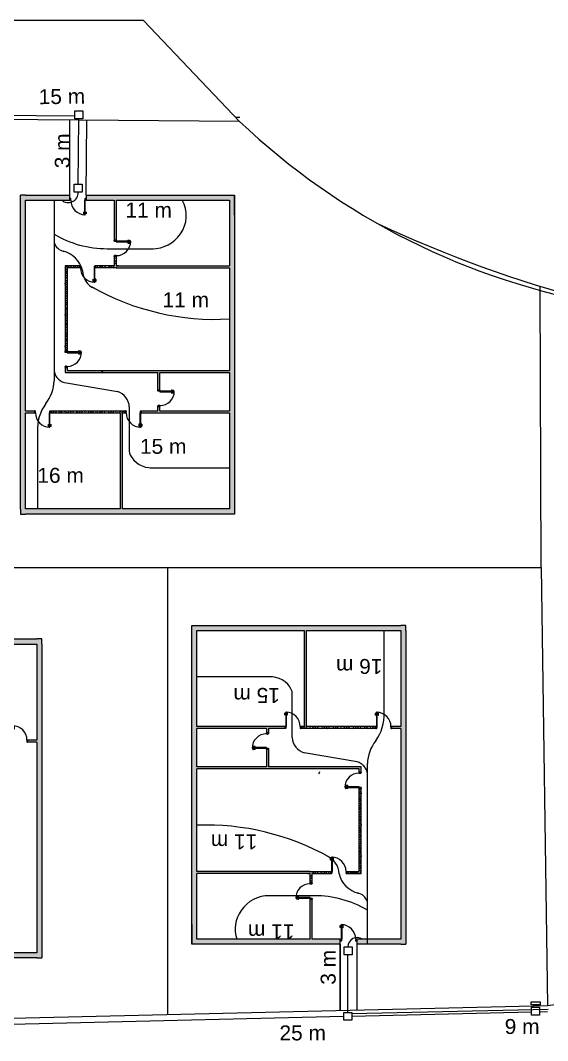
# Model space of a CAD drawing. Header units: millimetres. Extents: x -77634 to 191232, y -31147 to 58301.
# Drawn here: x -7100 to 19309, y -854 to 50266 of the extents above; entities that cross this region are included whole.
import ezdxf

# ---------------------------------------------------------------- set-up
doc = ezdxf.new("R2010")
doc.units = ezdxf.units.MM
doc.layers.add('Canalizacion isecundaria', color=7, linetype='Continuous', true_color=0x784384)
doc.layers.add('Medidas canalizacion seccundaria', color=7, linetype='Continuous', true_color=0x784384)
for name, color, linetype in [('Canalizacion principal', 84, 'Continuous'), ('Canalización interiorr', 242, 'Continuous'), ('Carpinteria', 32, 'Continuous'), ('Cerramiento', 7, 'Continuous'), ('medidas canalizacion principal', 84, 'Continuous'), ('medidas interiores', 242, 'Continuous'), ('puertas', 32, 'Continuous')]:
    doc.layers.add(name, color=color, linetype=linetype)
doc.layers.get('puertas').off()
doc.styles.get("Standard").update_dxf_attribs({"font": 'arial.ttf'})
pattern_1 = [(45, (1494.99, 3970.41), (42.09495, 154.34815), [198.4375, -39.6875, 0, -39.6875])]
pattern_2 = [(225, (3621.884, 41512.95), (-42.09495, -154.34815), [198.4375, -39.6875, 0, -39.6875])]

# ---------------------------------------------------------------- blocks, each defined once
blk = doc.blocks.new('p725')
at = {"layer": 'Carpinteria'}
for p, q in [((-0.054, 0.58), (-0.054, 0.68)), ((-0.039, 0.685), (-0.049, 0.685)), ((-0.044, 0.575), (-0.049, 0.575)), ((-0.039, 0.58), (-0.039, 0.685)), ((-0.007, 0.685), (-0.017, 0.685)), ((-0.017, 0.665), (-0.017, 0.685)), ((-0.007, 0.665), (-0.017, 0.665)), ((-0.007, 0.654), (-0.007, 0.696)), ((0, 0.696), (-0.007, 0.696)), ((0, 0.654), (-0.007, 0.654)), ((0.04, 0.725), (0, 0.725)), ((0, 0.725), (0, -0.04)), ((0.04, 0), (0.04, 0.725)), ((0.04, 0.696), (0.047, 0.696)), ((0.04, 0.654), (0.047, 0.654)), ((0.047, 0.654), (0.047, 0.696)), ((0.047, 0.685), (0.057, 0.685)), ((0.047, 0.665), (0.057, 0.665)), ((0.057, 0.665), (0.057, 0.685)), ((0.079, 0.685), (0.089, 0.685)), ((0.079, 0.58), (0.079, 0.685)), ((0.084, 0.575), (0.089, 0.575)), ((0.094, 0.58), (0.094, 0.68)), ((-0.05, 0), (0, 0)), ((0, 0), (0.04, 0)), ((0.725, 0), (0.775, 0)), ((0.725, 0), (0.725, -0.04)), ((-0.01, -0.1), (-0.05, -0.1)), ((0.01, -0.08), (-0.01, -0.1)), ((0, -0.04), (0.01, -0.04)), ((0.01, -0.04), (0.01, -0.08)), ((0.725, -0.04), (0.715, -0.04)), ((0.715, -0.04), (0.715, -0.08)), ((0.74, -0.1), (0.715, -0.08)), ((0.76, -0.1), (0.74, -0.1)), ((0.76, -0.1), (0.775, -0.1))]:
    blk.add_line(p, q, dxfattribs=at)
for centre, radius, start, end in [((-0.049, 0.68), 0.005, 90, 180), ((-0.049, 0.58), 0.005, 180, 270), ((-0.044, 0.58), 0.005, 270, 0), ((-0.028, 0.712), 0.0294, 248.0255, 291.9745), ((-0.028, 0.638), 0.0294, 68.0255, 111.9745), ((0, 0), 0.725, 0, 90), ((0.068, 0.712), 0.0294, 248.0255, 291.9745), ((0.068, 0.638), 0.0294, 68.0255, 111.9745), ((0.084, 0.58), 0.005, 180, 270), ((0.089, 0.68), 0.005, 0, 90), ((0.089, 0.58), 0.005, 270, 0)]:
    blk.add_arc(centre, radius, start, end, dxfattribs=at)
at = {"layer": 'Cerramiento'}
for p, q in [((-0.05, 0), (-0.05, -0.1)), ((0.775, -0.1), (0.775, 0))]:
    blk.add_line(p, q, dxfattribs=at)

msp = doc.modelspace()

# ---------------------------------------------------------------- hatches: boundary and pattern name
at = {"ltscale": 0.025}
h = msp.add_hatch(dxfattribs=at)
h.set_pattern_fill('ANSI36', color=256, scale=25, angle=180)
h.set_pattern_definition(pattern_2)
h.paths.add_polyline_path([(-3802, 41263), (-2401, 41263), (-2401, 39268), (-2301, 39268), (-2301, 41263), (3372, 41263), (3372, 37969), (-2179, 37969), (-2279, 37969), (-2401, 37969), (-2401, 37869), (-2279, 37869), (-2179, 37869), (3372, 37869), (3372, 32719), (-4760, 32719), (-4760, 32858), (-4860, 32858), (-4860, 32719), (-4860, 32619), (-4760, 32619), (-216, 32619), (-216, 31740), (-116, 31740), (-116, 32619), (3372, 32619), (3372, 30706), (-116, 30706), (-116, 30915), (-216, 30915), (-216, 30706), (-1036, 30706), (-1036, 30606), (3372, 30606), (3372, 25795), (-2011, 25795), (-2011, 30606), (-2111, 30606), (-2111, 25795), (-6838, 25795), (-6838, 30606), (-6398, 30606), (-6398, 30706), (-6838, 30706), (-6838, 41263), (-4628, 41263), (-4628, 41513), (-6838, 41513), (-7088, 41513), (-7088, 25782), (-7088, 25532), (-6838, 25532), (-4682, 25532), (3086, 25532), (3622, 25532), (3622, 25795), (3622, 41263), (3622, 41513), (3372, 41513), (-3802, 41513)])
h = msp.add_hatch()
h.set_pattern_fill('ANSI36', color=256, scale=25, angle=180)
h.set_pattern_definition(pattern_2)
h.paths.add_polyline_path([(-4860, 33683), (-4760, 33683), (-4760, 37869), (-4156, 37869), (-4156, 37969), (-4760, 37969), (-4860, 37969), (-4860, 37869)])
h = msp.add_hatch(dxfattribs=at)
h.set_pattern_fill('ANSI36', color=256, scale=25)
h.set_pattern_definition(pattern_1)
h.paths.add_polyline_path([(8919, 4220), (7518, 4220), (7518, 6215), (7418, 6215), (7418, 4220), (1745, 4220), (1745, 7515), (7296, 7515), (7396, 7515), (7518, 7515), (7518, 7615), (7396, 7615), (7296, 7615), (1745, 7615), (1745, 12764), (9877, 12764), (9877, 12625), (9977, 12625), (9977, 12764), (9977, 12864), (9877, 12864), (5333, 12864), (5333, 13743), (5233, 13743), (5233, 12864), (1745, 12864), (1745, 14777), (5233, 14777), (5233, 14568), (5333, 14568), (5333, 14777), (6153, 14777), (6153, 14877), (1745, 14877), (1745, 19688), (7127, 19688), (7127, 14877), (7227, 14877), (7227, 19688), (11955, 19688), (11955, 14877), (11514, 14877), (11514, 14777), (11955, 14777), (11955, 4220), (9745, 4220), (9745, 3970), (11955, 3970), (12205, 3970), (12205, 19702), (12205, 19952), (11955, 19952), (9799, 19952), (2031, 19952), (1495, 19952), (1495, 19688), (1495, 4220), (1495, 3970), (1745, 3970), (8919, 3970)])
h = msp.add_hatch(dxfattribs=at)
h.set_pattern_fill('ANSI36', color=256, scale=25)
h.set_pattern_definition([(45, (-16741.82, 3291.41), (42.09495, 154.34815), [198.4375, -39.6875, 0, -39.6875])])
h.paths.add_polyline_path([(-9318, 3541), (-10719, 3541), (-10719, 5536), (-10819, 5536), (-10819, 3541), (-16492, 3541), (-16492, 6836), (-10941, 6836), (-10841, 6836), (-10719, 6836), (-10719, 6936), (-10841, 6936), (-10941, 6936), (-16492, 6936), (-16492, 12085), (-8360, 12085), (-8360, 11946), (-8260, 11946), (-8260, 12085), (-8260, 12185), (-8360, 12185), (-12904, 12185), (-12904, 13064), (-13004, 13064), (-13004, 12185), (-16492, 12185), (-16492, 14098), (-13004, 14098), (-13004, 13889), (-12904, 13889), (-12904, 14098), (-12084, 14098), (-12084, 14198), (-16492, 14198), (-16492, 19009), (-11109, 19009), (-11109, 14198), (-11009, 14198), (-11009, 19009), (-6281, 19009), (-6281, 14198), (-6722, 14198), (-6722, 14098), (-6281, 14098), (-6281, 3541), (-8492, 3541), (-8492, 3291), (-6281, 3291), (-6031, 3291), (-6031, 19023), (-6031, 19273), (-6281, 19273), (-8438, 19273), (-16206, 19273), (-16742, 19273), (-16742, 19009), (-16742, 3541), (-16742, 3291), (-16492, 3291), (-9318, 3291)])
h = msp.add_hatch()
h.set_pattern_fill('ANSI36', color=256, scale=25)
h.set_pattern_definition(pattern_1)
h.paths.add_polyline_path([(9977, 11800), (9877, 11800), (9877, 7615), (9272, 7615), (9272, 7515), (9877, 7515), (9977, 7515), (9977, 7615)])

# ---------------------------------------------------------------- linework, layer by layer
for p, q in [((-941, 50266), (-38354, 50266)), ((-941, 50266), (3883, 45205)), ((3883, 45205), (-38356, 45549)), ((-4628, 41513), (-4628, 45274)), ((-3802, 41513), (-3772, 45267)), ((-6838, 41513), (-7088, 41513)), ((-7088, 25782), (-7088, 41513)), ((-6838, 41513), (-4621, 41513)), ((-4628, 41263), (-4628, 41513)), ((-3802, 41513), (3372, 41513)), ((-3802, 41513), (-3802, 41263)), ((3372, 41513), (3622, 41513)), ((3622, 40513), (3622, 41513)), ((3622, 41513), (3622, 41263)), ((-6838, 30706), (-6838, 41263)), ((-6838, 41263), (-4628, 41263)), ((-6838, 41263), (-6838, 41263)), ((-3802, 41263), (-2401, 41263)), ((-2401, 41263), (-2401, 39203)), ((-2301, 41263), (3372, 41263)), ((-2301, 41263), (-2301, 39263)), ((3372, 41263), (3372, 37969)), ((3622, 41263), (3622, 25795)), ((-2301, 39203), (-2401, 39203)), ((-2301, 39263), (-2301, 39203)), ((-2401, 38443), (-2401, 37969)), ((-2401, 38443), (-2396, 38443)), ((-2396, 38443), (-2301, 38443)), ((-2301, 38498), (-2301, 38498)), ((-2301, 38438), (-2301, 38443)), ((-2301, 38438), (-2301, 37969)), ((-4760, 37969), (-4860, 37969)), ((-4860, 37969), (-4860, 37869)), ((-4860, 37869), (-4860, 33643)), ((-4154, 37969), (-4760, 37969)), ((-4154, 37869), (-4760, 37869)), ((-4760, 37869), (-4760, 33633)), ((-4121, 37969), (-4154, 37969)), ((-4106, 37869), (-4154, 37869)), ((-4106, 37969), (-4137, 37969)), ((-4106, 37869), (-4106, 37969)), ((-2401, 37969), (-3371, 37969)), ((-3371, 37969), (-3371, 37869)), ((-2279, 37869), (-3371, 37869)), ((-2301, 37969), (3372, 37969)), ((-2279, 37969), (-2301, 37969)), ((-2301, 37869), (3372, 37869)), ((-2179, 37969), (-2279, 37969)), ((-2279, 37869), (-2179, 37869)), ((-2179, 37969), (3372, 37969)), ((-2179, 37869), (3372, 37869)), ((3372, 37869), (3372, 32719)), ((18992, 22850), (18944, 36938)), ((-4860, 33643), (-4860, 33643)), ((-4860, 33633), (-4860, 33643)), ((-4760, 33633), (-4860, 33633)), ((-4760, 32908), (-4860, 32908)), ((-4860, 32908), (-4860, 32858)), ((-4860, 32858), (-4860, 32719)), ((-4860, 32719), (-4860, 32619)), ((-4760, 32908), (-4760, 32719)), ((-4760, 32719), (3372, 32719)), ((-4860, 32619), (-4760, 32619)), ((-4760, 32619), (-216, 32619)), ((-216, 31700), (-216, 32619)), ((-116, 32619), (3372, 32619)), ((-116, 31690), (-116, 32619)), ((3372, 32619), (3372, 30706)), ((-216, 31700), (-216, 31700)), ((-6838, 30706), (-6363, 30706)), ((-6363, 30706), (-6363, 30606)), ((-5613, 30706), (-2111, 30706)), ((-5613, 30706), (-5613, 30606)), ((-2111, 30706), (-1826, 30706)), ((-1826, 30706), (-1826, 30606)), ((-1076, 30706), (-216, 30706)), ((-1076, 30706), (-1076, 30606)), ((-216, 30706), (-216, 30950)), ((-216, 30950), (-216, 30950)), ((-116, 30706), (-116, 30965)), ((-116, 30706), (3372, 30706)), ((-6838, 25795), (-6838, 30606)), ((-6838, 30606), (-6363, 30606)), ((-5613, 30606), (-2111, 30606)), ((-2111, 30606), (-2111, 25795)), ((-2011, 30606), (-2011, 25795)), ((-2011, 30606), (-1826, 30606)), ((-1076, 30606), (3372, 30606)), ((3372, 30606), (3372, 25795)), ((-7088, 25782), (-7088, 25532)), ((-2111, 25795), (-6838, 25795)), ((3372, 25795), (-2011, 25795)), ((3372, 25782), (3372, 25795)), ((3622, 25795), (3622, 25532)), ((-7088, 25532), (-6838, 25532)), ((-4682, 25532), (-6838, 25532)), ((3086, 25532), (-4682, 25532)), ((3622, 25532), (3086, 25532)), ((-23480, 22850), (18992, 22850)), ((282, 456), (282, 22850)), ((18992, 22850), (19305, 902)), ((1495, 19688), (1495, 19952)), ((1495, 19952), (2031, 19952)), ((2031, 19952), (9799, 19952)), ((9799, 19952), (11955, 19952)), ((12205, 19952), (11955, 19952)), ((12205, 19702), (12205, 19952)), ((1495, 4220), (1495, 19688)), ((1745, 19702), (1745, 19688)), ((1745, 14877), (1745, 19688)), ((1745, 19688), (7127, 19688)), ((7127, 14877), (7127, 19688)), ((7227, 14877), (7227, 19688)), ((7227, 19688), (11955, 19688)), ((11955, 19688), (11955, 14877)), ((12205, 19702), (12205, 3970)), ((-11009, 19009), (-6281, 19009)), ((-8438, 19273), (-6281, 19273)), ((-6031, 19273), (-6281, 19273)), ((-6281, 19009), (-6281, 14198)), ((-6031, 19023), (-6031, 19273)), ((-6031, 19023), (-6031, 3291)), ((6193, 14877), (1745, 14877)), ((6193, 14777), (6193, 14877)), ((7127, 14877), (6943, 14877)), ((6943, 14777), (6943, 14877)), ((10729, 14877), (7227, 14877)), ((10729, 14777), (10729, 14877)), ((11955, 14877), (11479, 14877)), ((11479, 14777), (11479, 14877)), ((1745, 12864), (1745, 14777)), ((5233, 14777), (1745, 14777)), ((5233, 14777), (5233, 14518)), ((6193, 14777), (5333, 14777)), ((5333, 14777), (5333, 14533)), ((5333, 14533), (5333, 14533)), ((7227, 14777), (6943, 14777)), ((10729, 14777), (7227, 14777)), ((11955, 14777), (11479, 14777)), ((11955, 14777), (11955, 4220)), ((-6281, 14198), (-6757, 14198)), ((-6757, 14098), (-6757, 14198)), ((-6281, 14098), (-6757, 14098)), ((-6281, 14098), (-6281, 3541)), ((5233, 13793), (5233, 12864)), ((5333, 13783), (5333, 12864)), ((5333, 13783), (5333, 13783)), ((5233, 12864), (1745, 12864)), ((9877, 12864), (5333, 12864)), ((9977, 12864), (9877, 12864)), ((9977, 12764), (9977, 12864)), ((1745, 7615), (1745, 12764)), ((9877, 12764), (1745, 12764)), ((9877, 12575), (9877, 12764)), ((9877, 12575), (9977, 12575)), ((9977, 12625), (9977, 12764)), ((9977, 12575), (9977, 12625)), ((9877, 7615), (9877, 11850)), ((9877, 11850), (9977, 11850)), ((9977, 11850), (9977, 11840)), ((9977, 7615), (9977, 11840)), ((9977, 11840), (9977, 11840)), ((7418, 7615), (1745, 7615)), ((7296, 7615), (1745, 7615)), ((1745, 4220), (1745, 7515)), ((7418, 7515), (1745, 7515)), ((7296, 7515), (1745, 7515)), ((7396, 7615), (7296, 7615)), ((7296, 7515), (7396, 7515)), ((7396, 7615), (8487, 7615)), ((7396, 7515), (7418, 7515)), ((7418, 7046), (7418, 7515)), ((7518, 7040), (7518, 7515)), ((7518, 7515), (8487, 7515)), ((8487, 7515), (8487, 7615)), ((9222, 7615), (9271, 7615)), ((9222, 7615), (9222, 7515)), ((9222, 7515), (9254, 7515)), ((9237, 7515), (9271, 7515)), ((9271, 7615), (9877, 7615)), ((9271, 7515), (9877, 7515)), ((9877, 7515), (9977, 7515)), ((9977, 7515), (9977, 7615)), ((7418, 7046), (7418, 7040)), ((7513, 7040), (7418, 7040)), ((7418, 6986), (7418, 6986)), ((7518, 7040), (7513, 7040)), ((7418, 6281), (7518, 6281)), ((7418, 6221), (7418, 6281)), ((7418, 4220), (7418, 6221)), ((7518, 4220), (7518, 6281)), ((1495, 4970), (1495, 3970)), ((1495, 3970), (1495, 4220)), ((7418, 4220), (1745, 4220)), ((8919, 4220), (7518, 4220)), ((8919, 3970), (8919, 4220)), ((11955, 4220), (9745, 4220)), ((9745, 4220), (9745, 3970)), ((11955, 4220), (11955, 4220)), ((1745, 3970), (1495, 3970)), ((8919, 3970), (1745, 3970)), ((8919, 3970), (8919, 659)), ((8919, 659), (8919, 3970)), ((11955, 3970), (9738, 3970)), ((9745, 3970), (9745, 678)), ((11955, 3970), (12205, 3970)), ((-6281, 3291), (-8499, 3291)), ((-6281, 3541), (-8492, 3541)), ((-6281, 3541), (-6281, 3541)), ((-6281, 3291), (-6031, 3291)), ((-36055, -395), (19305, 902))]:
    msp.add_line(p, q)
at = {"linetype": 'Continuous', "ltscale": 0.025}
for p, q in [((-2356, 38415), (-2401, 38370)), ((-2301, 38357), (-2342, 38317)), ((-2328, 38443), (-2328, 38443)), ((-4762, 37965), (-4762, 37965)), ((-4496, 37894), (-4496, 37894)), ((-4341, 37937), (-4341, 37937)), ((-4309, 37969), (-4313, 37965)), ((-3345, 37923), (-3345, 37923)), ((-3299, 37969), (-3317, 37951)), ((-3219, 37937), (-3287, 37869)), ((-3191, 37965), (-3191, 37965)), ((-3075, 37969), (-3175, 37869)), ((-2962, 37969), (-3051, 37880)), ((-2924, 37894), (-2924, 37894)), ((-2850, 37969), (-2896, 37923)), ((-2798, 37908), (-2838, 37869)), ((-2770, 37937), (-2770, 37937)), ((-2738, 37969), (-2742, 37965)), ((-2644, 37951), (-2726, 37869)), ((-2513, 37969), (-2613, 37869)), ((-2401, 37969), (-2475, 37894)), ((-2398, 38261), (-2401, 38257)), ((-2301, 38133), (-2401, 38033)), ((-2301, 38245), (-2384, 38163)), ((-2370, 38289), (-2370, 38289)), ((-2342, 37868), (-2342, 37868)), ((-5507, 30682), (-5582, 30608)), ((-5370, 30708), (-5470, 30608)), ((-5258, 30708), (-5339, 30626)), ((-5145, 30708), (-5185, 30668)), ((-5082, 30706), (-5182, 30606)), ((-4969, 30706), (-5058, 30618)), ((-4857, 30706), (-4903, 30660)), ((-4777, 30674), (-4777, 30674)), ((-4745, 30706), (-4749, 30702)), ((-4651, 30688), (-4733, 30606)), ((-4520, 30706), (-4620, 30606)), ((-4408, 30706), (-4482, 30632)), ((-4296, 30706), (-4328, 30674)), ((-4202, 30688), (-4202, 30688)), ((-4075, 30702), (-4171, 30606)), ((-3959, 30706), (-4059, 30606)), ((-3847, 30706), (-3907, 30646)), ((-3735, 30706), (-3753, 30688)), ((-3654, 30674), (-3722, 30606)), ((-3626, 30702), (-3626, 30702)), ((-3510, 30706), (-3610, 30606)), ((-3398, 30706), (-3486, 30618)), ((-3286, 30706), (-3332, 30660)), ((-3205, 30674), (-3205, 30674)), ((-3173, 30706), (-3177, 30702)), ((-3079, 30688), (-3161, 30606)), ((-2949, 30706), (-3049, 30606)), ((-2837, 30706), (-2911, 30632)), ((-2724, 30706), (-2756, 30674)), ((-2630, 30688), (-2630, 30688)), ((-2504, 30702), (-2600, 30606)), ((-2388, 30706), (-2488, 30606)), ((-2275, 30706), (-2335, 30646)), ((-2163, 30706), (-2181, 30688)), ((-2083, 30674), (-2151, 30606)), ((-2055, 30702), (-2055, 30702)), ((-1939, 30706), (-2039, 30606)), ((-1826, 30706), (-1914, 30618)), ((-5634, 30668), (-5634, 30668)), ((-5241, 30612), (-5245, 30608)), ((-5213, 30640), (-5213, 30640)), ((-4931, 30632), (-4931, 30632)), ((-4805, 30646), (-4845, 30606)), ((-4384, 30618), (-4396, 30606)), ((-4356, 30646), (-4356, 30646)), ((-4230, 30660), (-4284, 30606)), ((-3935, 30618), (-3935, 30618)), ((-3809, 30632), (-3835, 30606)), ((-3781, 30660), (-3781, 30660)), ((-3360, 30632), (-3360, 30632)), ((-3233, 30646), (-3273, 30606)), ((-2812, 30618), (-2824, 30606)), ((-2784, 30646), (-2784, 30646)), ((-2658, 30660), (-2712, 30606)), ((-2363, 30618), (-2363, 30618)), ((-2237, 30632), (-2263, 30606)), ((-2209, 30660), (-2209, 30660)), ((6943, 14777), (7031, 14866)), ((7055, 14777), (7155, 14877)), ((7200, 14809), (7268, 14877)), ((7354, 14852), (7380, 14877)), ((7392, 14777), (7452, 14838)), ((7480, 14866), (7480, 14866)), ((7504, 14777), (7604, 14877)), ((7621, 14781), (7717, 14877)), ((7775, 14824), (7829, 14877)), ((7901, 14838), (7901, 14838)), ((7929, 14866), (7941, 14877)), ((7953, 14777), (8028, 14852)), ((8066, 14777), (8166, 14877)), ((8196, 14795), (8278, 14877)), ((8350, 14838), (8390, 14877)), ((8477, 14852), (8477, 14852)), ((8515, 14777), (8603, 14866)), ((8627, 14777), (8727, 14877)), ((8771, 14809), (8839, 14877)), ((8926, 14852), (8951, 14877)), ((8964, 14777), (9024, 14838)), ((9052, 14866), (9052, 14866)), ((9076, 14777), (9176, 14877)), ((9192, 14781), (9288, 14877)), ((9347, 14824), (9400, 14877)), ((9473, 14838), (9473, 14838)), ((9501, 14866), (9513, 14877)), ((9525, 14777), (9599, 14852)), ((9637, 14777), (9737, 14877)), ((9767, 14795), (9849, 14877)), ((9922, 14838), (9962, 14877)), ((10048, 14852), (10048, 14852)), ((10086, 14777), (10174, 14866)), ((10198, 14777), (10298, 14877)), ((10330, 14843), (10330, 14843)), ((10358, 14871), (10362, 14876)), ((10374, 14776), (10456, 14857)), ((10487, 14776), (10587, 14876)), ((10624, 14801), (10699, 14876)), ((7172, 14781), (7172, 14781)), ((7280, 14777), (7298, 14795)), ((7326, 14824), (7326, 14824)), ((7747, 14795), (7747, 14795)), ((7841, 14777), (7873, 14809)), ((8290, 14777), (8294, 14781)), ((8322, 14809), (8322, 14809)), ((8402, 14777), (8448, 14824)), ((8743, 14781), (8743, 14781)), ((8851, 14777), (8869, 14795)), ((8898, 14824), (8898, 14824)), ((9318, 14795), (9318, 14795)), ((9413, 14777), (9445, 14809)), ((9862, 14777), (9866, 14781)), ((9894, 14809), (9894, 14809)), ((9974, 14777), (10020, 14824)), ((10262, 14776), (10302, 14815)), ((10751, 14815), (10751, 14815)), ((7418, 7350), (7518, 7450)), ((7418, 7238), (7501, 7321)), ((7418, 7126), (7458, 7166)), ((7458, 7615), (7458, 7615)), ((7487, 7194), (7487, 7194)), ((7515, 7223), (7518, 7226)), ((7518, 7515), (7592, 7589)), ((7630, 7515), (7730, 7615)), ((7760, 7533), (7842, 7615)), ((7855, 7515), (7859, 7519)), ((7887, 7547), (7887, 7547)), ((7915, 7575), (7955, 7615)), ((7967, 7515), (8013, 7561)), ((8041, 7589), (8041, 7589)), ((8079, 7515), (8167, 7603)), ((8191, 7515), (8291, 7615)), ((8308, 7519), (8308, 7519)), ((8336, 7547), (8404, 7615)), ((8416, 7515), (8434, 7533)), ((8462, 7561), (8462, 7561)), ((9426, 7515), (9430, 7519)), ((9458, 7547), (9458, 7547)), ((9613, 7589), (9613, 7589)), ((9879, 7519), (9879, 7519)), ((7444, 7040), (7444, 7040)), ((7472, 7068), (7518, 7114))]:
    msp.add_line(p, q, dxfattribs=at)
for centre, radius, start, end in [((28142, 70719), 35206, 226.4443, 260.2718), ((38372, 99398), 65412, 245.05905, 264.86325), ((-6809, 188842), 189746, 277.91051, 288.62768)]:
    msp.add_arc(centre, radius, start, end)
at = {"layer": 'Canalizacion isecundaria'}
for p, q in [((-4367, 45472), (-19206, 45593)), ((-4367, 45733), (-3967, 45733)), ((-4367, 45333), (-4367, 45733)), ((-3967, 45733), (-3967, 45333)), ((-3967, 45333), (-4367, 45333)), ((-4206, 42053), (-4167, 45333)), ((3885, 45405), (3691, 45406)), ((-4406, 42053), (-4006, 42053)), ((-4406, 41653), (-4406, 42053)), ((-4006, 42053), (-4006, 41653)), ((-4006, 41653), (-4406, 41653)), ((9113, 3841), (9513, 3841)), ((9113, 3441), (9113, 3841)), ((9513, 3841), (9513, 3441)), ((9513, 3441), (9113, 3441)), ((9303, 562), (9303, 3441)), ((9103, 562), (9503, 562)), ((9103, 162), (9103, 562)), ((19333, 704), (9503, 484)), ((9503, 562), (9503, 162)), ((9503, 162), (9103, 162))]:
    msp.add_line(p, q, dxfattribs=at)
for centre, radius, start, end in [((-4709, 41641), 504, 228.6291, 1.3746), ((9768, 3844), 465, 54.1313, 180.3245)]:
    msp.add_arc(centre, radius, start, end, dxfattribs=at)
at = {"layer": 'Canalizacion principal'}
for p, q in [((18479, 1085), (18929, 1090)), ((18481, 935), (18479, 1085)), ((18929, 1090), (18931, 940)), ((9503, 373), (18502, 584)), ((18931, 940), (18481, 935)), ((18499, 823), (18899, 828)), ((18504, 423), (18499, 823)), ((18899, 828), (18904, 428)), ((18902, 593), (19312, 602)), ((-8715, -55), (9103, 363)), ((18904, 428), (18504, 423))]:
    msp.add_line(p, q, dxfattribs=at)
at = {"layer": 'Canalización interiorr'}
for p, q in [((-5411, 41263), (-5411, 39554)), ((-5411, 41263), (-5411, 39138)), ((-5411, 39138), (-5411, 32206)), ((-2757, 38827), (-445, 38827)), ((-4897, 32118), (-2242, 31665)), ((-1644, 30896), (-1644, 28663)), ((-6252, 29669), (-6252, 25795)), ((-599, 27853), (3126, 27853)), ((3126, 27853), (3372, 27853)), ((11123, 19438), (11123, 19688)), ((11123, 15564), (11123, 19438)), ((5470, 17380), (1745, 17380)), ((6515, 14338), (6515, 16570)), ((9768, 13115), (7114, 13568)), ((10282, 6096), (10282, 13028)), ((7628, 6407), (5316, 6407)), ((10282, 4220), (10282, 6096)), ((10282, 3970), (10282, 5680))]:
    msp.add_line(p, q, dxfattribs=at)
for centre, radius, start, end in [((-345, 40489), 1559, 323.6898, 29.7567), ((-2762, 44015), 5189, 239.2997, 270.0587), ((-476, 40497), 1671, 268.9147, 326.1452), ((-4781, 39333), 659, 197.2125, 257.996), ((-5258, 37429), 1304, 13.3428, 76.9873), ((-3004, 37748), 985, 181.0543, 247.0108), ((2673, 47912), 12627, 240.6109, 273.1926), ((-4236, 33327), 1411, 329.8986, 334.4891), ((-4759, 32778), 656, 186.1461, 219.0526), ((-4236, 33327), 1411, 223.001, 231.9431), ((-4629, 32965), 888, 237.5373, 252.4773), ((-7346, 32269), 1936, 321.4838, 358.1342), ((-2486, 30858), 843, 2.5685, 73.1899), ((-4026, 29758), 2227, 144.1448, 182.2935), ((-1224, 28669), 420, 179.1628, 200.7814), ((-541, 29052), 1200, 206.2962, 272.8035), ((5412, 16181), 1200, 26.2962, 92.8035), ((6095, 16564), 420, 359.1628, 20.7814), ((8897, 15475), 2227, 324.1448, 2.2935), ((7357, 14375), 843, 182.5685, 253.1899), ((12218, 12965), 1936, 141.4838, 178.1342), ((9501, 12268), 888, 57.5373, 72.4773), ((9107, 11906), 1411, 43.001, 51.9431), ((9630, 12456), 656, 6.1461, 39.0526), ((9107, 11906), 1411, 149.8986, 154.4891), ((2198, -2679), 12627, 60.6109, 92.057), ((7875, 7486), 985, 1.0543, 67.0108), ((10129, 7805), 1304, 193.3428, 256.9873), ((5348, 4737), 1671, 88.9147, 146.1452), ((7633, 1218), 5189, 59.2997, 90.0587), ((9653, 5901), 659, 17.2125, 77.996), ((5217, 4744), 1559, 143.6898, 199.6304)]:
    msp.add_arc(centre, radius, start, end, dxfattribs=at)

# ---------------------------------------------------------------- block references
at = {"xscale": 1000, "yscale": 1000, "zscale": 1000}
for p, rotation in [((-3853, 41255), 180), ((-2301, 39203), 270), ((-3371, 37869), 180), ((-4759, 33657), 270), ((-116, 31690), 270), ((-5623, 30608), 180), ((-1076, 30606), 180), ((5233, 13793), 90), ((9876, 11827), 90), ((7418, 6281), 90)]:
    msp.add_blockref('p725', p, dxfattribs=dict(at, rotation=rotation))
for p in [(6193, 14877), (10739, 14876), (8487, 7615), (8970, 4229)]:
    msp.add_blockref('p725', p, dxfattribs=at)
at = {"layer": 'puertas', "xscale": 1000, "yscale": 1000, "zscale": 1000}
msp.add_blockref('p725', (-7497, 14197), dxfattribs=at)

# ---------------------------------------------------------------- texts
at = {"layer": 'medidas canalizacion principal'}
for s, p in [('9 m', (17160, -523)), ('25 m', (5877, -843))]:
    msp.add_text(s, height=750, dxfattribs=at).set_placement(p)
at = {"layer": 'Medidas canalizacion seccundaria'}
for s, rotation, p in [('15 m', 0.7484, (-6181, 46066)), ('3 m', 90, (-4628, 42856)), ('3 m', 90, (8692, 1945))]:
    msp.add_text(s, height=750, rotation=rotation, dxfattribs=at).set_placement(p)
at = {"layer": 'medidas interiores'}
for s, p in [('11 m', (-1841, 40390)), ('11 m', (20, 35890)), ('15 m', (-1113, 28548)), ('16 m', (-6252, 27096))]:
    msp.add_text(s, height=750, dxfattribs=at).set_placement(p)
for s, p in [('16 m', (11038, 18268)), ('15 m', (5899, 16816)), ('11 m', (4766, 9474)), ('11 m', (6628, 4973))]:
    msp.add_text(s, height=750, rotation=180, dxfattribs=at).set_placement(p)

doc.saveas('drawing.dxf')
